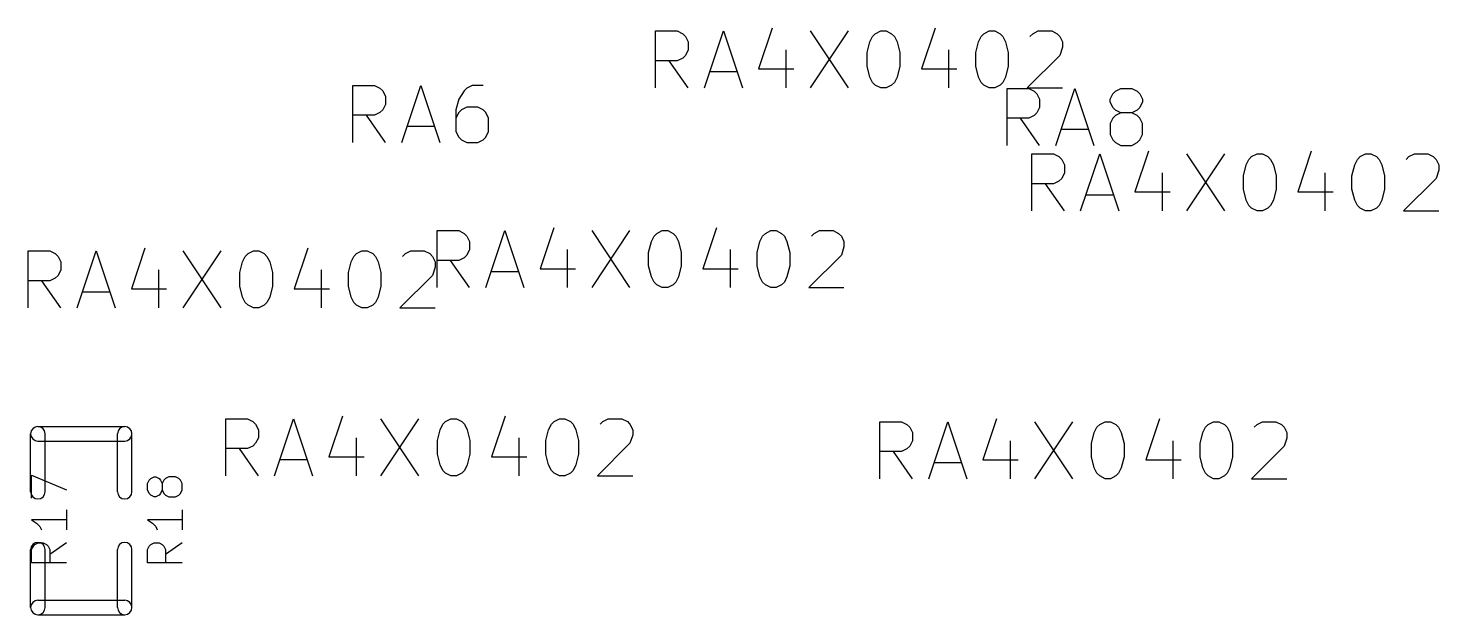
# Model space of a CAD drawing. Extents: x 51.7 to 137.6, y -122.1 to -55.4.
# Drawn here: x 125.2 to 137.58, y -105.22 to -100.07 of the extents above; entities that cross this region are included whole.
import ezdxf

# ---------------------------------------------------------------- set-up
doc = ezdxf.new("R2010")
doc.units = 0
doc.header["$MEASUREMENT"] = 0
doc.layers.add('BLACK', color=250, linetype='CONTINUOUS')

msp = doc.modelspace()

# ---------------------------------------------------------------- linework, layer by layer
at = {"layer": 'BLACK'}
for p, q in [((130.707, -100.597), (130.707, -100.097)), ((130.707, -100.097), (130.897, -100.097)), ((130.897, -100.097), (130.945, -100.121)), ((130.945, -100.121), (130.969, -100.145)), ((130.969, -100.145), (130.992, -100.192)), ((131.135, -100.597), (131.302, -100.097)), ((131.302, -100.097), (131.469, -100.597)), ((131.731, -100.073), (131.611, -100.43)), ((132.064, -100.097), (132.397, -100.597)), ((132.397, -100.097), (132.064, -100.597)), ((132.588, -100.192), (132.611, -100.145)), ((132.611, -100.145), (132.635, -100.121)), ((132.635, -100.121), (132.683, -100.097)), ((132.683, -100.097), (132.731, -100.097)), ((132.731, -100.097), (132.778, -100.121)), ((132.778, -100.121), (132.802, -100.145)), ((132.802, -100.145), (132.826, -100.192)), ((133.159, -100.073), (133.04, -100.43)), ((133.54, -100.192), (133.564, -100.145)), ((133.564, -100.145), (133.588, -100.121)), ((133.588, -100.121), (133.635, -100.097)), ((133.635, -100.097), (133.683, -100.097)), ((133.683, -100.097), (133.731, -100.121)), ((133.731, -100.121), (133.754, -100.145)), ((133.754, -100.145), (133.778, -100.192)), ((133.992, -100.145), (134.016, -100.121)), ((134.016, -100.121), (134.064, -100.097)), ((134.064, -100.097), (134.183, -100.097)), ((134.183, -100.097), (134.23, -100.121)), ((134.23, -100.121), (134.254, -100.145)), ((134.254, -100.145), (134.278, -100.192)), ((130.992, -100.264), (130.969, -100.311)), ((130.992, -100.192), (130.992, -100.264)), ((131.85, -100.264), (131.85, -100.597)), ((132.564, -100.287), (132.588, -100.192)), ((132.826, -100.192), (132.85, -100.287)), ((133.278, -100.264), (133.278, -100.597)), ((133.516, -100.287), (133.54, -100.192)), ((133.778, -100.192), (133.802, -100.287)), ((134.278, -100.24), (134.254, -100.311)), ((134.278, -100.192), (134.278, -100.24)), ((130.897, -100.359), (130.707, -100.359)), ((130.992, -100.597), (130.826, -100.359)), ((130.945, -100.335), (130.897, -100.359)), ((130.969, -100.311), (130.945, -100.335)), ((132.564, -100.406), (132.564, -100.287)), ((132.85, -100.287), (132.85, -100.406)), ((133.516, -100.406), (133.516, -100.287)), ((133.802, -100.287), (133.802, -100.406)), ((134.254, -100.311), (133.969, -100.597)), ((131.183, -100.454), (131.421, -100.454)), ((131.611, -100.43), (131.921, -100.43)), ((132.588, -100.502), (132.564, -100.406)), ((132.611, -100.549), (132.588, -100.502)), ((132.826, -100.502), (132.802, -100.549)), ((132.85, -100.406), (132.826, -100.502)), ((133.04, -100.43), (133.35, -100.43)), ((133.54, -100.502), (133.516, -100.406)), ((133.564, -100.549), (133.54, -100.502)), ((133.778, -100.502), (133.754, -100.549)), ((133.802, -100.406), (133.778, -100.502)), ((128.05, -101.075), (128.05, -100.575)), ((128.05, -100.575), (128.241, -100.575)), ((128.241, -100.575), (128.288, -100.599)), ((128.288, -100.599), (128.312, -100.623)), ((128.312, -100.623), (128.336, -100.671)), ((128.479, -101.075), (128.646, -100.575)), ((128.646, -100.575), (128.812, -101.075)), ((129.026, -100.623), (128.979, -100.695)), ((129.05, -100.599), (129.026, -100.623)), ((129.098, -100.575), (129.05, -100.599)), ((129.193, -100.575), (129.098, -100.575)), ((132.635, -100.573), (132.611, -100.549)), ((132.683, -100.597), (132.635, -100.573)), ((132.731, -100.597), (132.683, -100.597)), ((132.778, -100.573), (132.731, -100.597)), ((132.802, -100.549), (132.778, -100.573)), ((133.588, -100.573), (133.564, -100.549)), ((133.635, -100.597), (133.588, -100.573)), ((133.683, -100.597), (133.635, -100.597)), ((133.731, -100.573), (133.683, -100.597)), ((133.754, -100.549), (133.731, -100.573)), ((133.791, -101.101), (133.791, -100.601)), ((133.791, -100.601), (133.981, -100.601)), ((133.969, -100.597), (134.278, -100.597)), ((133.981, -100.601), (134.029, -100.625)), ((134.029, -100.625), (134.053, -100.649)), ((134.219, -101.101), (134.386, -100.601)), ((134.386, -100.601), (134.553, -101.101)), ((134.719, -100.649), (134.743, -100.625)), ((134.743, -100.625), (134.791, -100.601)), ((134.791, -100.601), (134.886, -100.601)), ((134.886, -100.601), (134.934, -100.625)), ((134.934, -100.625), (134.957, -100.649)), ((128.336, -100.742), (128.312, -100.79)), ((128.336, -100.671), (128.336, -100.742)), ((128.979, -100.695), (128.955, -100.79)), ((134.053, -100.649), (134.076, -100.696)), ((134.076, -100.696), (134.076, -100.768)), ((134.695, -100.696), (134.719, -100.649)), ((134.695, -100.72), (134.695, -100.696)), ((134.719, -100.768), (134.695, -100.72)), ((134.957, -100.649), (134.981, -100.696)), ((134.981, -100.72), (134.957, -100.768)), ((134.981, -100.696), (134.981, -100.72)), ((128.241, -100.837), (128.05, -100.837)), ((128.336, -101.075), (128.169, -100.837)), ((128.288, -100.814), (128.241, -100.837)), ((128.312, -100.79), (128.288, -100.814)), ((128.955, -100.79), (128.955, -100.98)), ((128.979, -100.814), (128.955, -100.861)), ((129.003, -100.79), (128.979, -100.814)), ((129.05, -100.766), (129.003, -100.79)), ((129.146, -100.766), (129.05, -100.766)), ((129.193, -100.79), (129.146, -100.766)), ((129.217, -100.814), (129.193, -100.79)), ((129.241, -100.861), (129.217, -100.814)), ((129.241, -100.98), (129.241, -100.861)), ((133.981, -100.863), (133.791, -100.863)), ((134.076, -101.101), (133.91, -100.863)), ((134.029, -100.839), (133.981, -100.863)), ((134.053, -100.815), (134.029, -100.839)), ((134.076, -100.768), (134.053, -100.815)), ((134.719, -100.863), (134.695, -100.91)), ((134.743, -100.791), (134.719, -100.768)), ((134.743, -100.839), (134.719, -100.863)), ((134.791, -100.815), (134.743, -100.791)), ((134.791, -100.815), (134.743, -100.839)), ((134.886, -100.815), (134.791, -100.815)), ((134.934, -100.791), (134.886, -100.815)), ((134.934, -100.839), (134.886, -100.815)), ((134.957, -100.768), (134.934, -100.791)), ((134.957, -100.863), (134.934, -100.839)), ((134.981, -100.91), (134.957, -100.863)), ((128.526, -100.933), (128.765, -100.933)), ((128.955, -100.98), (128.979, -101.028)), ((129.217, -101.028), (129.241, -100.98)), ((134.267, -100.958), (134.505, -100.958)), ((134.695, -100.91), (134.695, -101.006)), ((134.695, -101.006), (134.719, -101.053)), ((134.957, -101.053), (134.981, -101.006)), ((134.981, -101.006), (134.981, -100.91)), ((128.979, -101.028), (129.003, -101.052)), ((129.003, -101.052), (129.05, -101.075)), ((129.05, -101.075), (129.146, -101.075)), ((129.146, -101.075), (129.193, -101.052)), ((129.193, -101.052), (129.217, -101.028)), ((134.719, -101.053), (134.743, -101.077)), ((134.743, -101.077), (134.791, -101.101)), ((134.791, -101.101), (134.886, -101.101)), ((134.886, -101.101), (134.934, -101.077)), ((134.934, -101.077), (134.957, -101.053)), ((134.009, -101.676), (134.009, -101.176)), ((134.009, -101.176), (134.199, -101.176)), ((134.199, -101.176), (134.247, -101.2)), ((134.247, -101.2), (134.271, -101.224)), ((134.271, -101.224), (134.294, -101.272)), ((134.437, -101.676), (134.604, -101.176)), ((134.604, -101.176), (134.771, -101.676)), ((135.033, -101.153), (134.913, -101.51)), ((135.366, -101.176), (135.699, -101.676)), ((135.699, -101.176), (135.366, -101.676)), ((135.89, -101.272), (135.913, -101.224)), ((135.913, -101.224), (135.937, -101.2)), ((135.937, -101.2), (135.985, -101.176)), ((135.985, -101.176), (136.033, -101.176)), ((136.033, -101.176), (136.08, -101.2)), ((136.08, -101.2), (136.104, -101.224)), ((136.104, -101.224), (136.128, -101.272)), ((136.461, -101.153), (136.342, -101.51)), ((136.842, -101.272), (136.866, -101.224)), ((136.866, -101.224), (136.89, -101.2)), ((136.89, -101.2), (136.937, -101.176)), ((136.937, -101.176), (136.985, -101.176)), ((136.985, -101.176), (137.033, -101.2)), ((137.033, -101.2), (137.056, -101.224)), ((137.056, -101.224), (137.08, -101.272)), ((137.294, -101.224), (137.318, -101.2)), ((137.318, -101.2), (137.366, -101.176)), ((137.366, -101.176), (137.485, -101.176)), ((137.485, -101.176), (137.532, -101.2)), ((137.532, -101.2), (137.556, -101.224)), ((137.556, -101.224), (137.58, -101.272)), ((134.294, -101.343), (134.271, -101.391)), ((134.294, -101.272), (134.294, -101.343)), ((135.152, -101.343), (135.152, -101.676)), ((135.866, -101.367), (135.89, -101.272)), ((135.866, -101.486), (135.866, -101.367)), ((136.128, -101.272), (136.152, -101.367)), ((136.152, -101.367), (136.152, -101.486)), ((136.58, -101.343), (136.58, -101.676)), ((136.818, -101.367), (136.842, -101.272)), ((136.818, -101.486), (136.818, -101.367)), ((137.08, -101.272), (137.104, -101.367)), ((137.104, -101.367), (137.104, -101.486)), ((137.58, -101.319), (137.556, -101.391)), ((137.58, -101.272), (137.58, -101.319)), ((134.199, -101.438), (134.009, -101.438)), ((134.294, -101.676), (134.128, -101.438)), ((134.247, -101.414), (134.199, -101.438)), ((134.271, -101.391), (134.247, -101.414)), ((135.89, -101.581), (135.866, -101.486)), ((136.152, -101.486), (136.128, -101.581)), ((136.842, -101.581), (136.818, -101.486)), ((137.104, -101.486), (137.08, -101.581)), ((137.556, -101.391), (137.271, -101.676)), ((134.485, -101.534), (134.723, -101.534)), ((134.913, -101.51), (135.223, -101.51)), ((135.913, -101.629), (135.89, -101.581)), ((135.937, -101.653), (135.913, -101.629)), ((136.104, -101.629), (136.08, -101.653)), ((136.128, -101.581), (136.104, -101.629)), ((136.342, -101.51), (136.652, -101.51)), ((136.866, -101.629), (136.842, -101.581)), ((136.89, -101.653), (136.866, -101.629)), ((137.056, -101.629), (137.033, -101.653)), ((137.08, -101.581), (137.056, -101.629)), ((135.985, -101.676), (135.937, -101.653)), ((136.033, -101.676), (135.985, -101.676)), ((136.08, -101.653), (136.033, -101.676)), ((136.937, -101.676), (136.89, -101.653)), ((136.985, -101.676), (136.937, -101.676)), ((137.033, -101.653), (136.985, -101.676)), ((137.271, -101.676), (137.58, -101.676)), ((128.789, -102.349), (128.789, -101.849)), ((128.789, -101.849), (128.979, -101.849)), ((128.979, -101.849), (129.027, -101.873)), ((129.027, -101.873), (129.051, -101.897)), ((129.218, -102.349), (129.384, -101.849)), ((129.384, -101.849), (129.551, -102.349)), ((129.813, -101.826), (129.694, -102.183)), ((130.146, -101.849), (130.479, -102.349)), ((130.479, -101.849), (130.146, -102.349)), ((130.694, -101.897), (130.718, -101.873)), ((130.718, -101.873), (130.765, -101.849)), ((130.765, -101.849), (130.813, -101.849)), ((130.813, -101.849), (130.86, -101.873)), ((130.86, -101.873), (130.884, -101.897)), ((131.241, -101.826), (131.122, -102.183)), ((131.646, -101.897), (131.67, -101.873)), ((131.67, -101.873), (131.718, -101.849)), ((131.718, -101.849), (131.765, -101.849)), ((131.765, -101.849), (131.813, -101.873)), ((131.813, -101.873), (131.837, -101.897)), ((132.075, -101.897), (132.099, -101.873)), ((132.099, -101.873), (132.146, -101.849)), ((132.146, -101.849), (132.265, -101.849)), ((132.265, -101.849), (132.313, -101.873)), ((132.313, -101.873), (132.337, -101.897)), ((129.051, -101.897), (129.075, -101.945)), ((129.075, -101.945), (129.075, -102.016)), ((130.646, -102.04), (130.67, -101.945)), ((130.67, -101.945), (130.694, -101.897)), ((130.884, -101.897), (130.908, -101.945)), ((130.908, -101.945), (130.932, -102.04)), ((131.599, -102.04), (131.622, -101.945)), ((131.622, -101.945), (131.646, -101.897)), ((131.837, -101.897), (131.86, -101.945)), ((131.86, -101.945), (131.884, -102.04)), ((132.337, -101.897), (132.36, -101.945)), ((132.36, -101.992), (132.337, -102.064)), ((132.36, -101.945), (132.36, -101.992)), ((125.201, -102.527), (125.201, -102.027)), ((125.201, -102.027), (125.392, -102.027)), ((125.392, -102.027), (125.439, -102.051)), ((125.439, -102.051), (125.463, -102.075)), ((125.463, -102.075), (125.487, -102.123)), ((125.487, -102.123), (125.487, -102.194)), ((125.63, -102.527), (125.796, -102.027)), ((125.796, -102.027), (125.963, -102.527)), ((126.225, -102.004), (126.106, -102.361)), ((126.558, -102.027), (126.892, -102.527)), ((126.892, -102.027), (126.558, -102.527)), ((127.058, -102.218), (127.082, -102.123)), ((127.082, -102.123), (127.106, -102.075)), ((127.106, -102.075), (127.13, -102.051)), ((127.13, -102.051), (127.177, -102.027)), ((127.177, -102.027), (127.225, -102.027)), ((127.225, -102.027), (127.273, -102.051)), ((127.273, -102.051), (127.296, -102.075)), ((127.296, -102.075), (127.32, -102.123)), ((127.32, -102.123), (127.344, -102.218)), ((127.654, -102.004), (127.535, -102.361)), ((128.011, -102.218), (128.035, -102.123)), ((128.035, -102.123), (128.058, -102.075)), ((128.058, -102.075), (128.082, -102.051)), ((128.082, -102.051), (128.13, -102.027)), ((128.13, -102.027), (128.177, -102.027)), ((128.177, -102.027), (128.225, -102.051)), ((128.225, -102.051), (128.249, -102.075)), ((128.249, -102.075), (128.273, -102.123)), ((128.273, -102.123), (128.296, -102.218)), ((128.487, -102.075), (128.511, -102.051)), ((128.511, -102.051), (128.558, -102.027)), ((128.558, -102.027), (128.677, -102.027)), ((128.677, -102.027), (128.725, -102.051)), ((128.725, -102.051), (128.749, -102.075)), ((128.749, -102.075), (128.773, -102.123)), ((128.773, -102.123), (128.773, -102.17)), ((128.979, -102.111), (128.789, -102.111)), ((129.075, -102.349), (128.908, -102.111)), ((129.027, -102.088), (128.979, -102.111)), ((129.051, -102.064), (129.027, -102.088)), ((129.075, -102.016), (129.051, -102.064)), ((129.932, -102.016), (129.932, -102.349)), ((130.646, -102.159), (130.646, -102.04)), ((130.932, -102.04), (130.932, -102.159)), ((131.36, -102.016), (131.36, -102.349)), ((131.599, -102.159), (131.599, -102.04)), ((131.884, -102.04), (131.884, -102.159)), ((132.337, -102.064), (132.051, -102.349)), ((125.463, -102.242), (125.439, -102.265)), ((125.487, -102.194), (125.463, -102.242)), ((126.344, -102.194), (126.344, -102.527)), ((127.058, -102.337), (127.058, -102.218)), ((127.344, -102.218), (127.344, -102.337)), ((127.773, -102.194), (127.773, -102.527)), ((128.011, -102.337), (128.011, -102.218)), ((128.296, -102.218), (128.296, -102.337)), ((128.749, -102.242), (128.463, -102.527)), ((128.773, -102.17), (128.749, -102.242)), ((129.265, -102.207), (129.503, -102.207)), ((129.694, -102.183), (130.003, -102.183)), ((130.67, -102.254), (130.646, -102.159)), ((130.932, -102.159), (130.908, -102.254)), ((131.122, -102.183), (131.432, -102.183)), ((131.622, -102.254), (131.599, -102.159)), ((131.884, -102.159), (131.86, -102.254)), ((125.392, -102.289), (125.201, -102.289)), ((125.487, -102.527), (125.32, -102.289)), ((125.439, -102.265), (125.392, -102.289)), ((126.106, -102.361), (126.415, -102.361)), ((127.082, -102.432), (127.058, -102.337)), ((127.344, -102.337), (127.32, -102.432)), ((127.535, -102.361), (127.844, -102.361)), ((128.035, -102.432), (128.011, -102.337)), ((128.296, -102.337), (128.273, -102.432)), ((130.694, -102.302), (130.67, -102.254)), ((130.718, -102.326), (130.694, -102.302)), ((130.765, -102.349), (130.718, -102.326)), ((130.813, -102.349), (130.765, -102.349)), ((130.86, -102.326), (130.813, -102.349)), ((130.884, -102.302), (130.86, -102.326)), ((130.908, -102.254), (130.884, -102.302)), ((131.646, -102.302), (131.622, -102.254)), ((131.67, -102.326), (131.646, -102.302)), ((131.718, -102.349), (131.67, -102.326)), ((131.765, -102.349), (131.718, -102.349)), ((131.813, -102.326), (131.765, -102.349)), ((131.837, -102.302), (131.813, -102.326)), ((131.86, -102.254), (131.837, -102.302)), ((132.051, -102.349), (132.36, -102.349)), ((125.677, -102.385), (125.915, -102.385)), ((127.106, -102.48), (127.082, -102.432)), ((127.13, -102.504), (127.106, -102.48)), ((127.296, -102.48), (127.273, -102.504)), ((127.32, -102.432), (127.296, -102.48)), ((128.058, -102.48), (128.035, -102.432)), ((128.082, -102.504), (128.058, -102.48)), ((128.249, -102.48), (128.225, -102.504)), ((128.273, -102.432), (128.249, -102.48)), ((127.177, -102.527), (127.13, -102.504)), ((127.225, -102.527), (127.177, -102.527)), ((127.273, -102.504), (127.225, -102.527)), ((128.13, -102.527), (128.082, -102.504)), ((128.177, -102.527), (128.13, -102.527)), ((128.225, -102.504), (128.177, -102.527)), ((128.463, -102.527), (128.773, -102.527)), ((127.959, -103.477), (127.84, -103.834)), ((129.387, -103.477), (129.268, -103.834)), ((125.286, -103.569), (126.048, -103.569)), ((126.935, -104), (126.935, -103.5)), ((126.935, -103.5), (127.125, -103.5)), ((127.125, -103.5), (127.173, -103.524)), ((127.173, -103.524), (127.197, -103.548)), ((127.197, -103.548), (127.221, -103.596)), ((127.221, -103.596), (127.221, -103.667)), ((127.363, -104), (127.53, -103.5)), ((127.53, -103.5), (127.697, -104)), ((128.292, -103.5), (128.625, -104)), ((128.625, -103.5), (128.292, -104)), ((128.792, -103.691), (128.816, -103.596)), ((128.816, -103.596), (128.84, -103.548)), ((128.84, -103.548), (128.863, -103.524)), ((128.863, -103.524), (128.911, -103.5)), ((128.911, -103.5), (128.959, -103.5)), ((128.959, -103.5), (129.006, -103.524)), ((129.006, -103.524), (129.03, -103.548)), ((129.03, -103.548), (129.054, -103.596)), ((129.054, -103.596), (129.078, -103.691)), ((129.744, -103.691), (129.768, -103.596)), ((129.768, -103.596), (129.792, -103.548)), ((129.792, -103.548), (129.816, -103.524)), ((129.816, -103.524), (129.863, -103.5)), ((129.863, -103.5), (129.911, -103.5)), ((129.911, -103.5), (129.959, -103.524)), ((129.959, -103.524), (129.982, -103.548)), ((129.982, -103.548), (130.006, -103.596)), ((130.006, -103.596), (130.03, -103.691)), ((130.221, -103.548), (130.244, -103.524)), ((130.244, -103.524), (130.292, -103.5)), ((130.292, -103.5), (130.411, -103.5)), ((130.411, -103.5), (130.459, -103.524)), ((130.459, -103.524), (130.482, -103.548)), ((130.482, -103.548), (130.506, -103.596)), ((130.506, -103.596), (130.506, -103.643)), ((132.675, -104.026), (132.675, -103.526)), ((132.675, -103.526), (132.866, -103.526)), ((132.866, -103.526), (132.913, -103.55)), ((132.913, -103.55), (132.937, -103.574)), ((132.937, -103.574), (132.961, -103.621)), ((133.104, -104.026), (133.27, -103.526)), ((133.27, -103.526), (133.437, -104.026)), ((133.699, -103.502), (133.58, -103.859)), ((134.032, -103.526), (134.366, -104.026)), ((134.366, -103.526), (134.032, -104.026)), ((134.556, -103.621), (134.58, -103.574)), ((134.58, -103.574), (134.604, -103.55)), ((134.604, -103.55), (134.651, -103.526)), ((134.651, -103.526), (134.699, -103.526)), ((134.699, -103.526), (134.747, -103.55)), ((134.747, -103.55), (134.77, -103.574)), ((134.77, -103.574), (134.794, -103.621)), ((135.128, -103.502), (135.009, -103.859)), ((135.509, -103.621), (135.532, -103.574)), ((135.532, -103.574), (135.556, -103.55)), ((135.556, -103.55), (135.604, -103.526)), ((135.604, -103.526), (135.651, -103.526)), ((135.651, -103.526), (135.699, -103.55)), ((135.699, -103.55), (135.723, -103.574)), ((135.723, -103.574), (135.747, -103.621)), ((135.961, -103.574), (135.985, -103.55)), ((135.985, -103.55), (136.032, -103.526)), ((136.032, -103.526), (136.151, -103.526)), ((136.151, -103.526), (136.199, -103.55)), ((136.199, -103.55), (136.223, -103.574)), ((136.223, -103.574), (136.247, -103.621)), ((125.222, -104.14), (125.222, -103.632)), ((125.286, -103.696), (126.048, -103.696)), ((125.349, -104.14), (125.349, -103.632)), ((125.984, -104.14), (125.984, -103.632)), ((126.111, -104.14), (126.111, -103.632)), ((127.197, -103.715), (127.173, -103.739)), ((127.221, -103.667), (127.197, -103.715)), ((128.078, -103.667), (128.078, -104)), ((128.792, -103.81), (128.792, -103.691)), ((129.078, -103.691), (129.078, -103.81)), ((129.506, -103.667), (129.506, -104)), ((129.744, -103.81), (129.744, -103.691)), ((130.03, -103.691), (130.03, -103.81)), ((130.482, -103.715), (130.197, -104)), ((130.506, -103.643), (130.482, -103.715)), ((132.961, -103.693), (132.937, -103.74)), ((132.961, -103.621), (132.961, -103.693)), ((133.818, -103.693), (133.818, -104.026)), ((134.532, -103.716), (134.556, -103.621)), ((134.532, -103.835), (134.532, -103.716)), ((134.794, -103.621), (134.818, -103.716)), ((134.818, -103.716), (134.818, -103.835)), ((135.247, -103.693), (135.247, -104.026)), ((135.485, -103.716), (135.509, -103.621)), ((135.485, -103.835), (135.485, -103.716)), ((135.747, -103.621), (135.77, -103.716)), ((135.77, -103.716), (135.77, -103.835)), ((136.247, -103.669), (136.223, -103.74)), ((136.247, -103.621), (136.247, -103.669)), ((127.125, -103.762), (126.935, -103.762)), ((127.221, -104), (127.054, -103.762)), ((127.173, -103.739), (127.125, -103.762)), ((127.411, -103.858), (127.649, -103.858)), ((127.84, -103.834), (128.149, -103.834)), ((128.816, -103.905), (128.792, -103.81)), ((129.078, -103.81), (129.054, -103.905)), ((129.268, -103.834), (129.578, -103.834)), ((129.768, -103.905), (129.744, -103.81)), ((130.03, -103.81), (130.006, -103.905)), ((132.866, -103.788), (132.675, -103.788)), ((132.961, -104.026), (132.794, -103.788)), ((132.913, -103.764), (132.866, -103.788)), ((132.937, -103.74), (132.913, -103.764)), ((133.58, -103.859), (133.889, -103.859)), ((134.556, -103.931), (134.532, -103.835)), ((134.818, -103.835), (134.794, -103.931)), ((135.009, -103.859), (135.318, -103.859)), ((135.509, -103.931), (135.485, -103.835)), ((135.77, -103.835), (135.747, -103.931)), ((136.223, -103.74), (135.937, -104.026)), ((128.84, -103.953), (128.816, -103.905)), ((128.863, -103.977), (128.84, -103.953)), ((128.911, -104), (128.863, -103.977)), ((129.006, -103.977), (128.959, -104)), ((129.03, -103.953), (129.006, -103.977)), ((129.054, -103.905), (129.03, -103.953)), ((129.792, -103.953), (129.768, -103.905)), ((129.816, -103.977), (129.792, -103.953)), ((129.863, -104), (129.816, -103.977)), ((129.959, -103.977), (129.911, -104)), ((129.982, -103.953), (129.959, -103.977)), ((130.006, -103.905), (129.982, -103.953)), ((133.151, -103.883), (133.389, -103.883)), ((134.58, -103.978), (134.556, -103.931)), ((134.604, -104.002), (134.58, -103.978)), ((134.77, -103.978), (134.747, -104.002)), ((134.794, -103.931), (134.77, -103.978)), ((135.532, -103.978), (135.509, -103.931)), ((135.556, -104.002), (135.532, -103.978)), ((135.723, -103.978), (135.699, -104.002)), ((135.747, -103.931), (135.723, -103.978)), ((125.231, -104.198), (125.231, -103.995)), ((125.231, -103.995), (125.536, -104.125)), ((126.247, -104.067), (126.262, -104.038)), ((126.247, -104.125), (126.247, -104.067)), ((126.262, -104.038), (126.276, -104.024)), ((126.276, -104.024), (126.305, -104.009)), ((126.305, -104.009), (126.32, -104.009)), ((126.32, -104.009), (126.349, -104.024)), ((126.349, -104.024), (126.363, -104.038)), ((126.363, -104.038), (126.378, -104.067)), ((126.392, -104.038), (126.378, -104.067)), ((126.378, -104.067), (126.378, -104.125)), ((126.407, -104.024), (126.392, -104.038)), ((126.436, -104.009), (126.407, -104.024)), ((126.494, -104.009), (126.436, -104.009)), ((126.523, -104.024), (126.494, -104.009)), ((126.537, -104.038), (126.523, -104.024)), ((126.552, -104.067), (126.537, -104.038)), ((126.552, -104.125), (126.552, -104.067)), ((128.959, -104), (128.911, -104)), ((129.911, -104), (129.863, -104)), ((130.197, -104), (130.506, -104)), ((134.651, -104.026), (134.604, -104.002)), ((134.699, -104.026), (134.651, -104.026)), ((134.747, -104.002), (134.699, -104.026)), ((135.604, -104.026), (135.556, -104.002)), ((135.651, -104.026), (135.604, -104.026)), ((135.699, -104.002), (135.651, -104.026)), ((135.937, -104.026), (136.247, -104.026)), ((126.262, -104.155), (126.247, -104.125)), ((126.276, -104.169), (126.262, -104.155)), ((126.305, -104.184), (126.276, -104.169)), ((126.32, -104.184), (126.305, -104.184)), ((126.349, -104.169), (126.32, -104.184)), ((126.363, -104.155), (126.349, -104.169)), ((126.378, -104.125), (126.363, -104.155)), ((126.378, -104.125), (126.392, -104.155)), ((126.392, -104.155), (126.407, -104.169)), ((126.407, -104.169), (126.436, -104.184)), ((126.436, -104.184), (126.494, -104.184)), ((126.494, -104.184), (126.523, -104.169)), ((126.523, -104.169), (126.537, -104.155)), ((126.537, -104.155), (126.552, -104.125)), ((125.536, -104.3), (125.536, -104.474)), ((126.552, -104.3), (126.552, -104.474)), ((125.536, -104.387), (125.231, -104.387)), ((125.231, -104.387), (125.275, -104.416)), ((125.275, -104.416), (125.304, -104.445)), ((125.304, -104.445), (125.318, -104.474)), ((126.552, -104.387), (126.247, -104.387)), ((126.247, -104.387), (126.291, -104.416)), ((126.291, -104.416), (126.32, -104.445)), ((126.32, -104.445), (126.334, -104.474)), ((125.26, -104.604), (125.289, -104.59)), ((125.289, -104.59), (125.333, -104.59)), ((125.333, -104.59), (125.362, -104.604)), ((125.536, -104.59), (125.391, -104.692)), ((126.276, -104.604), (126.305, -104.59)), ((126.305, -104.59), (126.349, -104.59)), ((126.349, -104.59), (126.378, -104.604)), ((126.552, -104.59), (126.407, -104.692)), ((125.222, -105.156), (125.222, -104.648)), ((125.231, -104.648), (125.246, -104.619)), ((125.231, -104.764), (125.231, -104.648)), ((125.246, -104.619), (125.26, -104.604)), ((125.349, -105.156), (125.349, -104.648)), ((125.362, -104.604), (125.376, -104.619)), ((125.376, -104.619), (125.391, -104.648)), ((125.391, -104.648), (125.391, -104.764)), ((125.984, -105.156), (125.984, -104.648)), ((126.111, -105.156), (126.111, -104.648)), ((126.247, -104.648), (126.262, -104.619)), ((126.247, -104.764), (126.247, -104.648)), ((126.262, -104.619), (126.276, -104.604)), ((126.378, -104.604), (126.392, -104.619)), ((126.392, -104.619), (126.407, -104.648)), ((126.407, -104.648), (126.407, -104.764)), ((125.536, -104.764), (125.231, -104.764)), ((126.552, -104.764), (126.247, -104.764)), ((125.286, -105.093), (126.048, -105.093)), ((125.286, -105.22), (126.048, -105.22))]:
    msp.add_line(p, q, dxfattribs=at)
for centre, start, end in [((125.286, -103.632), 360, 540), ((125.286, -103.632), 90, 270), ((126.048, -103.632), 360, 540), ((126.048, -103.632), 270, 450), ((125.286, -104.14), 180, 360), ((126.048, -104.14), 180, 360), ((125.286, -104.648), 360, 540), ((126.048, -104.648), 360, 540), ((125.286, -105.156), 90, 270), ((126.048, -105.156), 270, 450), ((125.286, -105.156), 180, 360), ((126.048, -105.156), 180, 360)]:
    msp.add_arc(centre, 0.0635, start, end, dxfattribs=at)

doc.saveas('drawing.dxf')
